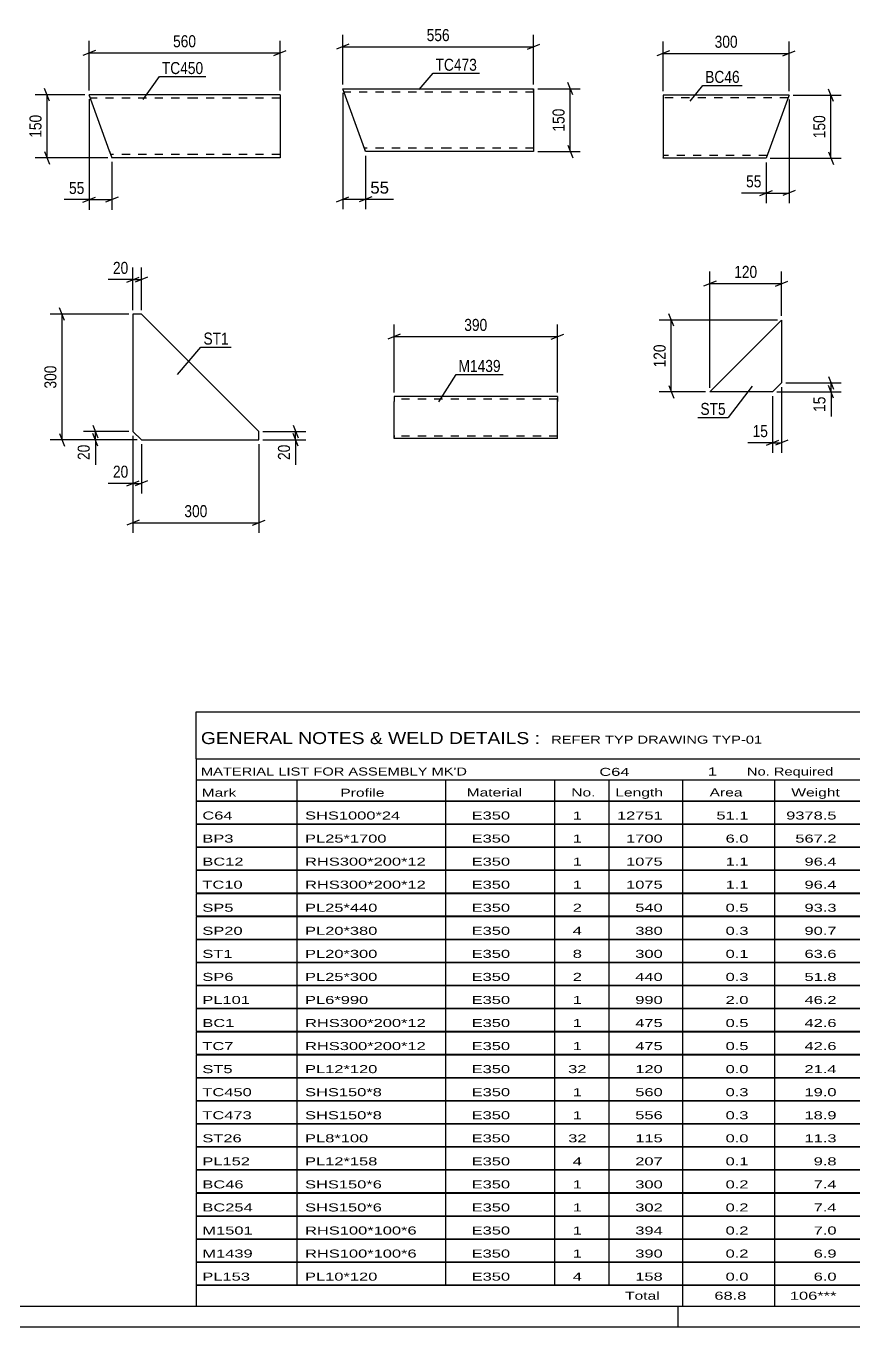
# Model space of a CAD drawing. Header units: millimetres. Extents: x 0 to 841, y 0 to 594.
# Drawn here: x 475.4 to 672.9, y 0 to 310.4 of the extents above; entities that cross this region are included whole.
import ezdxf

# ---------------------------------------------------------------- set-up
doc = ezdxf.new("R2010")
doc.units = ezdxf.units.MM
doc.linetypes.add('DXK_LINE_DOT2', pattern=[3.9198, 1.9599, -1.9599])
doc.styles.add('Arial', font='ARIAL.TTF', dxfattribs={"height": 0.2})
doc.styles.add('Arial Narrow', font='ARIALN.TTF', dxfattribs={"height": 0.2})

# ---------------------------------------------------------------- blocks, each defined once
blk = doc.blocks.new('Unknown-284856622-1130')
at = {"color": 5, "linetype": 'Continuous'}
for p, q in [((5, 5), (836, 5)), ((631, 0), (631, 5)), ((0, 0), (841, 0))]:
    blk.add_line(p, q, dxfattribs=at)
blk = doc.blocks.new('Part-284856622-14482 - 14481')
at = {"color": 2, "linetype": 'Continuous'}
for p, q in [((657.45, 293.83), (627.45, 293.83)), ((627.45, 293.83), (627.45, 278.92)), ((657.42, 293.74), (651.99, 278.83)), ((657.45, 293.83), (657.42, 293.74)), ((627.45, 278.83), (627.45, 278.92)), ((651.99, 278.83), (627.45, 278.83))]:
    blk.add_line(p, q, dxfattribs=at)
at = {"color": 7, "linetype": 'DXK_LINE_DOT2'}
for p, q in [((657.23, 293.23), (627.45, 293.23)), ((627.45, 279.43), (627.45, 279.48)), ((652.21, 279.43), (627.45, 279.43)), ((652.21, 279.43), (652.22, 279.48))]:
    blk.add_line(p, q, dxfattribs=at)
blk = doc.blocks.new('Part-284856622-14541 - 14540')
at = {"color": 2, "linetype": 'Continuous'}
for p, q in [((563.22, 221.95), (563.22, 220.75)), ((602.22, 221.95), (563.22, 221.95)), ((563.22, 212.69), (563.22, 220.75)), ((602.22, 221.95), (602.22, 221.86)), ((602.22, 221.86), (602.22, 220.75)), ((602.22, 211.95), (602.22, 220.75)), ((563.22, 212.04), (563.22, 212.69)), ((563.22, 211.95), (563.22, 212.04)), ((602.22, 211.95), (563.22, 211.95))]:
    blk.add_line(p, q, dxfattribs=at)
at = {"color": 7, "linetype": 'DXK_LINE_DOT2'}
for p, q in [((602.22, 221.35), (563.22, 221.35)), ((602.22, 220.75), (602.22, 221.6)), ((563.22, 212.69), (563.22, 212.3)), ((563.22, 212.55), (563.22, 212.59)), ((602.22, 212.55), (563.22, 212.55)), ((563.22, 211.95), (563.22, 211.95)), ((602.22, 212.55), (602.22, 212.59))]:
    blk.add_line(p, q, dxfattribs=at)
blk = doc.blocks.new('Part-284856622-5709 - 5703')
at = {"color": 2, "linetype": 'Continuous'}
for p, q in [((555.85, 282.01), (550.97, 295.41)), ((550.97, 295.41), (576.43, 295.41)), ((576.53, 295.41), (596.53, 295.41)), ((596.53, 295.41), (596.53, 294.94)), ((596.53, 294.94), (596.53, 280.41)), ((556.43, 280.41), (555.85, 282.01)), ((576.43, 280.41), (556.43, 280.41)), ((596.53, 280.41), (576.53, 280.41))]:
    blk.add_line(p, q, dxfattribs=at)
at = {"color": 7, "linetype": 'DXK_LINE_DOT2'}
for p, q in [((596.53, 294.94), (596.53, 295.29)), ((576.43, 294.61), (551.27, 294.61)), ((596.53, 294.61), (576.53, 294.61)), ((556.39, 280.53), (555.85, 282.01)), ((556.14, 281.21), (556.12, 281.27)), ((576.43, 281.21), (556.14, 281.21)), ((596.53, 281.21), (576.53, 281.21)), ((596.53, 281.21), (596.53, 281.27))]:
    blk.add_line(p, q, dxfattribs=at)
blk = doc.blocks.new('Part-284856622-6334 - 6328')
at = {"color": 2, "linetype": 'Continuous'}
for p, q in [((638.54, 223.08), (655.69, 240.22)), ((655.69, 240.22), (655.69, 225.22)), ((655.69, 225.22), (653.54, 223.08)), ((653.54, 223.08), (638.54, 223.08))]:
    blk.add_line(p, q, dxfattribs=at)
blk = doc.blocks.new('Part-284856622-6383 - 6377')
at = {"color": 2, "linetype": 'Continuous'}
for p, q in [((502.95, 241.61), (500.95, 241.61)), ((500.95, 241.61), (500.95, 213.61)), ((530.95, 213.61), (502.95, 241.61)), ((500.95, 213.61), (502.95, 211.61)), ((502.95, 211.61), (530.95, 211.61)), ((530.95, 211.61), (530.95, 213.61))]:
    blk.add_line(p, q, dxfattribs=at)
blk = doc.blocks.new('Part-284856622-14456 - 14455')
at = {"color": 2, "linetype": 'Continuous'}
for p, q in [((515.93, 293.94), (490.47, 293.94)), ((495.35, 280.54), (490.47, 293.94)), ((536.03, 293.94), (516.03, 293.94)), ((536.03, 293.94), (536.03, 293.82)), ((536.03, 293.82), (536.03, 278.94)), ((495.35, 280.54), (495.93, 278.94)), ((515.93, 278.94), (495.93, 278.94)), ((536.03, 278.94), (516.03, 278.94))]:
    blk.add_line(p, q, dxfattribs=at)
at = {"color": 7, "linetype": 'DXK_LINE_DOT2'}
for p, q in [((515.93, 293.14), (490.76, 293.14)), ((536.03, 293.14), (516.03, 293.14)), ((495.89, 279.06), (495.35, 280.54)), ((495.64, 279.74), (495.62, 279.8)), ((515.93, 279.74), (495.64, 279.74)), ((536.03, 279.74), (516.03, 279.74)), ((536.03, 279.74), (536.03, 279.8))]:
    blk.add_line(p, q, dxfattribs=at)
blk = doc.blocks.new('StraightDimension-284856622-14633 - 14481')
at = {"color": 7, "linetype": 'Continuous'}
for p, q in [((668.05, 292.33), (666.85, 295.33)), ((658.45, 293.83), (669.85, 293.83)), ((667.45, 278.83), (667.45, 293.83)), ((666.85, 280.33), (668.05, 277.33)), ((652.99, 278.83), (669.85, 278.83))]:
    blk.add_line(p, q, dxfattribs=at)
at = {"color": 0}
blk.add_wipeout([(666.7, 289.67), (662.5, 289.67), (662.5, 282.99), (666.7, 282.99)], dxfattribs=at)
at = {"color": 3, "style": 'Arial Narrow'}
blk.add_text('150', height=2.863, rotation=90.0002, dxfattribs=at).set_placement((666.1, 283.59))
blk = doc.blocks.new('StraightDimension-284856622-14629 - 14481')
at = {"color": 7, "linetype": 'Continuous'}
for p, q in [((657.45, 292.83), (657.45, 268.12)), ((651.99, 277.83), (651.99, 268.12)), ((650.49, 269.92), (653.49, 271.12)), ((651.99, 270.52), (657.45, 270.52)), ((658.95, 271.12), (655.95, 269.92))]:
    blk.add_line(p, q, dxfattribs=at)
at = {"color": 0}
blk.add_wipeout([(651.46, 271.27), (651.46, 275.47), (646.61, 275.47), (646.61, 271.27)], dxfattribs=at)
at = {"color": 7, "linetype": 'Continuous'}
blk.add_line((651.99, 270.52), (646.08, 270.52), dxfattribs=at)
blk.add_line((651.99, 270.52), (646.08, 270.52), dxfattribs=at)
at = {"color": 3, "style": 'Arial Narrow'}
blk.add_text('55', height=2.863, dxfattribs=at).set_placement((647.21, 271.87))
blk = doc.blocks.new('StraightDimension-284856622-14639 - 14481')
at = {"color": 7, "linetype": 'Continuous'}
for p, q in [((628.95, 304.43), (625.95, 303.23)), ((627.45, 294.83), (627.45, 306.68)), ((655.95, 303.23), (658.95, 304.43)), ((657.45, 294.83), (657.45, 306.68)), ((627.45, 303.83), (657.45, 303.83))]:
    blk.add_line(p, q, dxfattribs=at)
at = {"color": 0}
blk.add_wipeout([(645.79, 304.58), (645.79, 308.78), (639.11, 308.78), (639.11, 304.58)], dxfattribs=at)
at = {"color": 3, "style": 'Arial Narrow'}
blk.add_text('300', height=2.863, dxfattribs=at).set_placement((639.71, 305.18))
blk = doc.blocks.new('StraightDimension-284856622-14643 - 14540')
at = {"color": 7, "linetype": 'Continuous'}
for p, q in [((563.22, 222.95), (563.22, 239.12)), ((602.22, 222.95), (602.22, 239.12)), ((564.72, 236.87), (561.72, 235.67)), ((563.22, 236.27), (602.22, 236.27)), ((600.72, 235.67), (603.72, 236.87))]:
    blk.add_line(p, q, dxfattribs=at)
at = {"color": 0}
blk.add_wipeout([(586.06, 237.02), (586.06, 241.22), (579.38, 241.22), (579.38, 237.02)], dxfattribs=at)
at = {"color": 3, "style": 'Arial Narrow'}
blk.add_text('390', height=2.863, dxfattribs=at).set_placement((579.98, 237.62))
blk = doc.blocks.new('StraightDimension-284856622-5731 - 5703')
at = {"color": 7, "linetype": 'Continuous'}
for p, q in [((597.53, 295.41), (607.65, 295.41)), ((605.85, 293.91), (604.65, 296.91)), ((605.25, 280.41), (605.25, 295.41)), ((597.53, 280.41), (607.65, 280.41)), ((604.65, 281.91), (605.85, 278.91))]:
    blk.add_line(p, q, dxfattribs=at)
at = {"color": 0}
blk.add_wipeout([(604.5, 291.25), (600.3, 291.25), (600.3, 284.57), (604.5, 284.57)], dxfattribs=at)
at = {"color": 3, "style": 'Arial Narrow'}
blk.add_text('150', height=2.863, rotation=90.0002, dxfattribs=at).set_placement((603.9, 285.17))
blk = doc.blocks.new('StraightDimension-284856622-5753 - 5703')
at = {"color": 7, "linetype": 'Continuous'}
for p, q in [((550.97, 296.41), (550.97, 308.26)), ((596.53, 296.41), (596.53, 308.26)), ((552.47, 306.01), (549.47, 304.81)), ((550.97, 305.41), (596.53, 305.41)), ((595.03, 304.81), (598.03, 306.01))]:
    blk.add_line(p, q, dxfattribs=at)
at = {"color": 0}
blk.add_wipeout([(577.1, 306.16), (577.1, 310.36), (570.41, 310.36), (570.41, 306.16)], dxfattribs=at)
at = {"color": 3, "style": 'Arial Narrow'}
blk.add_text('556', height=2.863, dxfattribs=at).set_placement((571.01, 306.76))
blk = doc.blocks.new('StraightDimension-284856622-14336 - 5703')
at = {"color": 7, "linetype": 'Continuous'}
for p, q in [((550.97, 294.41), (550.97, 266.63)), ((556.43, 279.41), (556.43, 266.63)), ((549.47, 268.43), (552.47, 269.63)), ((550.97, 269.03), (556.43, 269.03)), ((557.93, 269.63), (554.93, 268.43))]:
    blk.add_line(p, q, dxfattribs=at)
at = {"color": 0}
blk.add_wipeout([(562.61, 269.78), (562.61, 273.98), (556.96, 273.98), (556.96, 269.78)], dxfattribs=at)
at = {"color": 7, "linetype": 'Continuous'}
blk.add_line((556.43, 269.03), (563.13, 269.03), dxfattribs=at)
blk.add_line((556.43, 269.03), (563.13, 269.03), dxfattribs=at)
at = {"color": 3, "style": 'Arial'}
blk.add_text('55', height=2.865, dxfattribs=at).set_placement((557.56, 270.38))
blk = doc.blocks.new('StraightDimension-284856622-6343 - 6328')
at = {"color": 7, "linetype": 'Continuous'}
for p, q in [((666.89, 226.72), (668.09, 223.72)), ((656.69, 225.22), (669.89, 225.22)), ((668.09, 221.58), (666.89, 224.58)), ((667.49, 223.08), (667.49, 225.22)), ((654.54, 223.08), (669.89, 223.08))]:
    blk.add_line(p, q, dxfattribs=at)
at = {"color": 0}
blk.add_wipeout([(666.74, 222.55), (662.54, 222.55), (662.54, 217.7), (666.74, 217.7)], dxfattribs=at)
at = {"color": 7, "linetype": 'Continuous'}
blk.add_line((667.49, 223.08), (667.49, 217.17), dxfattribs=at)
blk.add_line((667.49, 223.08), (667.49, 217.17), dxfattribs=at)
at = {"color": 3, "style": 'Arial Narrow'}
blk.add_text('15', height=2.863, rotation=90.0002, dxfattribs=at).set_placement((666.14, 218.3))
blk = doc.blocks.new('StraightDimension-284856622-6354 - 6328')
at = {"color": 7, "linetype": 'Continuous'}
for p, q in [((638.54, 224.08), (638.54, 251.77)), ((655.69, 241.22), (655.69, 251.77)), ((640.04, 249.52), (637.04, 248.32)), ((638.54, 248.92), (655.69, 248.92)), ((654.19, 248.32), (657.19, 249.52))]:
    blk.add_line(p, q, dxfattribs=at)
at = {"color": 0}
blk.add_wipeout([(650.46, 249.67), (650.46, 253.87), (643.77, 253.87), (643.77, 249.67)], dxfattribs=at)
at = {"color": 3, "style": 'Arial Narrow'}
blk.add_text('120', height=2.863, dxfattribs=at).set_placement((644.37, 250.27))
blk = doc.blocks.new('StraightDimension-284856622-6336 - 6328')
at = {"color": 7, "linetype": 'Continuous'}
for p, q in [((654.69, 240.22), (626.51, 240.22)), ((629.96, 238.72), (628.76, 241.72)), ((629.36, 223.08), (629.36, 240.22)), ((628.76, 224.58), (629.96, 221.58)), ((637.54, 223.08), (626.51, 223.08))]:
    blk.add_line(p, q, dxfattribs=at)
at = {"color": 0}
blk.add_wipeout([(628.61, 234.99), (624.41, 234.99), (624.41, 228.31), (628.61, 228.31)], dxfattribs=at)
at = {"color": 3, "style": 'Arial Narrow'}
blk.add_text('120', height=2.863, rotation=90.0002, dxfattribs=at).set_placement((628.01, 228.91))
blk = doc.blocks.new('StraightDimension-284856622-6363 - 6328')
at = {"color": 7, "linetype": 'Continuous'}
for p, q in [((655.69, 224.22), (655.69, 208.54)), ((653.54, 222.08), (653.54, 208.54)), ((652.04, 210.34), (655.04, 211.54)), ((657.19, 211.54), (654.19, 210.34)), ((653.54, 210.94), (655.69, 210.94))]:
    blk.add_line(p, q, dxfattribs=at)
at = {"color": 0}
blk.add_wipeout([(653.02, 211.69), (653.02, 215.89), (648.16, 215.89), (648.16, 211.69)], dxfattribs=at)
at = {"color": 7, "linetype": 'Continuous'}
blk.add_line((653.54, 210.94), (647.64, 210.94), dxfattribs=at)
blk.add_line((653.54, 210.94), (647.64, 210.94), dxfattribs=at)
at = {"color": 3, "style": 'Arial Narrow'}
blk.add_text('15', height=2.863, dxfattribs=at).set_placement((648.76, 212.29))
blk = doc.blocks.new('StraightDimension-284856622-6385 - 6377')
at = {"color": 7, "linetype": 'Continuous'}
for p, q in [((484.62, 240.11), (483.42, 243.11)), ((499.95, 241.61), (481.17, 241.61)), ((484.02, 211.61), (484.02, 241.61)), ((501.95, 211.61), (481.17, 211.61)), ((483.42, 213.11), (484.62, 210.11))]:
    blk.add_line(p, q, dxfattribs=at)
at = {"color": 0}
blk.add_wipeout([(483.27, 229.95), (479.07, 229.95), (479.07, 223.27), (483.27, 223.27)], dxfattribs=at)
at = {"color": 3, "style": 'Arial Narrow'}
blk.add_text('300', height=2.863, rotation=90.0002, dxfattribs=at).set_placement((482.67, 223.87))
blk = doc.blocks.new('StraightDimension-284856622-6432 - 6377')
at = {"color": 7, "linetype": 'Continuous'}
for p, q in [((500.95, 242.61), (500.95, 252.73)), ((502.95, 242.61), (502.95, 252.73)), ((499.45, 249.28), (502.45, 250.48)), ((500.95, 249.88), (502.95, 249.88)), ((504.45, 250.48), (501.45, 249.28))]:
    blk.add_line(p, q, dxfattribs=at)
at = {"color": 0}
blk.add_wipeout([(500.43, 250.63), (500.43, 254.83), (495.57, 254.83), (495.57, 250.63)], dxfattribs=at)
at = {"color": 7, "linetype": 'Continuous'}
blk.add_line((500.95, 249.88), (495.05, 249.88), dxfattribs=at)
blk.add_line((500.95, 249.88), (495.05, 249.88), dxfattribs=at)
at = {"color": 3, "style": 'Arial Narrow'}
blk.add_text('20', height=2.863, dxfattribs=at).set_placement((496.17, 251.23))
blk = doc.blocks.new('StraightDimension-284856622-6403 - 6377')
at = {"color": 7, "linetype": 'Continuous'}
for p, q in [((491.37, 215.11), (492.57, 212.11)), ((499.95, 213.61), (489.12, 213.61)), ((501.95, 211.61), (489.12, 211.61)), ((492.57, 210.11), (491.37, 213.11)), ((491.97, 211.61), (491.97, 213.61))]:
    blk.add_line(p, q, dxfattribs=at)
at = {"color": 0}
blk.add_wipeout([(491.22, 211.09), (487.02, 211.09), (487.02, 206.23), (491.22, 206.23)], dxfattribs=at)
at = {"color": 7, "linetype": 'Continuous'}
blk.add_line((491.97, 211.61), (491.97, 205.71), dxfattribs=at)
blk.add_line((491.97, 211.61), (491.97, 205.71), dxfattribs=at)
at = {"color": 3, "style": 'Arial Narrow'}
blk.add_text('20', height=2.863, rotation=90.0002, dxfattribs=at).set_placement((490.62, 206.83))
blk = doc.blocks.new('StraightDimension-284856622-6396 - 6377')
at = {"color": 7, "linetype": 'Continuous'}
for p, q in [((500.95, 212.61), (500.95, 189.45)), ((530.95, 210.61), (530.95, 189.45)), ((502.45, 192.45), (499.45, 191.25)), ((529.45, 191.25), (532.45, 192.45)), ((500.95, 191.85), (530.95, 191.85))]:
    blk.add_line(p, q, dxfattribs=at)
at = {"color": 0}
blk.add_wipeout([(519.29, 192.6), (519.29, 196.8), (512.61, 196.8), (512.61, 192.6)], dxfattribs=at)
at = {"color": 3, "style": 'Arial Narrow'}
blk.add_text('300', height=2.863, dxfattribs=at).set_placement((513.21, 193.2))
blk = doc.blocks.new('StraightDimension-284856622-6414 - 6377')
at = {"color": 7, "linetype": 'Continuous'}
for p, q in [((539.15, 215.11), (540.35, 212.11)), ((531.95, 213.61), (542.15, 213.61)), ((531.95, 211.61), (542.15, 211.61)), ((540.35, 210.11), (539.15, 213.11)), ((539.75, 211.61), (539.75, 213.61))]:
    blk.add_line(p, q, dxfattribs=at)
at = {"color": 0}
blk.add_wipeout([(539, 211.09), (534.8, 211.09), (534.8, 206.23), (539, 206.23)], dxfattribs=at)
at = {"color": 7, "linetype": 'Continuous'}
blk.add_line((539.75, 211.61), (539.75, 205.71), dxfattribs=at)
blk.add_line((539.75, 211.61), (539.75, 205.71), dxfattribs=at)
at = {"color": 3, "style": 'Arial Narrow'}
blk.add_text('20', height=2.863, rotation=90.0002, dxfattribs=at).set_placement((538.4, 206.83))
blk = doc.blocks.new('StraightDimension-284856622-6421 - 6377')
at = {"color": 7, "linetype": 'Continuous'}
for p, q in [((500.95, 212.61), (500.95, 198.86)), ((502.95, 210.61), (502.95, 198.86)), ((499.45, 200.66), (502.45, 201.86)), ((504.45, 201.86), (501.45, 200.66)), ((500.95, 201.26), (502.95, 201.26))]:
    blk.add_line(p, q, dxfattribs=at)
at = {"color": 0}
blk.add_wipeout([(500.43, 202.01), (500.43, 206.21), (495.57, 206.21), (495.57, 202.01)], dxfattribs=at)
at = {"color": 7, "linetype": 'Continuous'}
blk.add_line((500.95, 201.26), (495.05, 201.26), dxfattribs=at)
blk.add_line((500.95, 201.26), (495.05, 201.26), dxfattribs=at)
at = {"color": 3, "style": 'Arial Narrow'}
blk.add_text('20', height=2.863, dxfattribs=at).set_placement((496.17, 202.61))
blk = doc.blocks.new('StraightDimension-284856622-14601 - 14455')
at = {"color": 7, "linetype": 'Continuous'}
for p, q in [((490.47, 292.94), (490.47, 266.54)), ((495.93, 277.94), (495.93, 266.54)), ((488.97, 268.34), (491.97, 269.54)), ((490.47, 268.94), (495.93, 268.94)), ((497.43, 269.54), (494.43, 268.34))]:
    blk.add_line(p, q, dxfattribs=at)
at = {"color": 0}
blk.add_wipeout([(489.95, 269.69), (489.95, 273.89), (485.09, 273.89), (485.09, 269.69)], dxfattribs=at)
at = {"color": 7, "linetype": 'Continuous'}
blk.add_line((490.47, 268.94), (484.57, 268.94), dxfattribs=at)
blk.add_line((490.47, 268.94), (484.57, 268.94), dxfattribs=at)
at = {"color": 3, "style": 'Arial Narrow'}
blk.add_text('55', height=2.863, dxfattribs=at).set_placement((485.69, 270.29))
blk = doc.blocks.new('StraightDimension-284856622-14605 - 14455')
at = {"color": 7, "linetype": 'Continuous'}
for p, q in [((481.07, 292.44), (479.87, 295.44)), ((489.47, 293.94), (477.62, 293.94)), ((480.47, 278.94), (480.47, 293.94)), ((479.87, 280.44), (481.07, 277.44)), ((494.93, 278.94), (477.62, 278.94))]:
    blk.add_line(p, q, dxfattribs=at)
at = {"color": 0}
blk.add_wipeout([(479.72, 289.78), (475.52, 289.78), (475.52, 283.1), (479.72, 283.1)], dxfattribs=at)
at = {"color": 3, "style": 'Arial Narrow'}
blk.add_text('150', height=2.863, rotation=90.0002, dxfattribs=at).set_placement((479.12, 283.7))
blk = doc.blocks.new('StraightDimension-284856622-14611 - 14455')
at = {"color": 7, "linetype": 'Continuous'}
for p, q in [((491.97, 304.54), (488.97, 303.34)), ((490.47, 294.94), (490.47, 306.79)), ((534.53, 303.34), (537.53, 304.54)), ((536.03, 294.94), (536.03, 306.79)), ((490.47, 303.94), (536.03, 303.94))]:
    blk.add_line(p, q, dxfattribs=at)
at = {"color": 0}
blk.add_wipeout([(516.59, 304.69), (516.59, 308.89), (509.91, 308.89), (509.91, 304.69)], dxfattribs=at)
at = {"color": 3, "style": 'Arial Narrow'}
blk.add_text('560', height=2.863, dxfattribs=at).set_placement((510.51, 305.29))
blk = doc.blocks.new('Unknown-284856622-18834')
at = {"color": 7, "linetype": 'Continuous'}
for p, q in [((516, 146.75), (676, 146.75)), ((516, 135.5), (516, 146.75)), ((676, 146.75), (676, 135.5)), ((516, 135.5), (676, 135.5)), ((516, 135.5), (516, 130.5)), ((676, 135.5), (676, 130.5)), ((516, 130.5), (676, 130.5)), ((516, 130.5), (516, 125.5)), ((540, 130.5), (540, 125.5)), ((575.5, 130.5), (575.5, 125.5)), ((601.5, 130.5), (601.5, 125.5)), ((614.5, 130.5), (614.5, 125.5)), ((632, 130.5), (632, 125.5)), ((654, 130.5), (654, 125.5)), ((676, 130.5), (676, 125.5)), ((516, 125.5), (676, 125.5)), ((516, 125.45), (516, 120.05)), ((516, 125.45), (676, 125.45)), ((540, 125.5), (540, 120)), ((575.5, 125.5), (575.5, 120)), ((601.5, 125.5), (601.5, 120)), ((614.5, 125.5), (614.5, 120)), ((632, 125.5), (632, 120)), ((654, 125.5), (654, 120)), ((676, 125.45), (676, 120.05)), ((516, 120.05), (676, 120.05)), ((516, 119.95), (516, 114.55)), ((516, 119.95), (676, 119.95)), ((540, 120), (540, 114.5)), ((575.5, 120), (575.5, 114.5)), ((601.5, 120), (601.5, 114.5)), ((614.5, 120), (614.5, 114.5)), ((632, 120), (632, 114.5)), ((654, 120), (654, 114.5)), ((676, 119.95), (676, 114.55)), ((516, 114.55), (676, 114.55)), ((516, 114.45), (516, 109.05)), ((516, 114.45), (676, 114.45)), ((540, 114.5), (540, 109)), ((575.5, 114.5), (575.5, 109)), ((601.5, 114.5), (601.5, 109)), ((614.5, 114.5), (614.5, 109)), ((632, 114.5), (632, 109)), ((654, 114.5), (654, 109)), ((676, 114.45), (676, 109.05)), ((516, 109.05), (676, 109.05)), ((516, 108.95), (516, 103.55)), ((516, 108.95), (676, 108.95)), ((540, 109), (540, 103.5)), ((575.5, 109), (575.5, 103.5)), ((601.5, 109), (601.5, 103.5)), ((614.5, 109), (614.5, 103.5)), ((632, 109), (632, 103.5)), ((654, 109), (654, 103.5)), ((676, 108.95), (676, 103.55)), ((516, 103.55), (676, 103.55)), ((516, 103.45), (516, 98.05)), ((516, 103.45), (676, 103.45)), ((540, 103.5), (540, 98)), ((575.5, 103.5), (575.5, 98)), ((601.5, 103.5), (601.5, 98)), ((614.5, 103.5), (614.5, 98)), ((632, 103.5), (632, 98)), ((654, 103.5), (654, 98)), ((676, 103.45), (676, 98.05)), ((516, 98.05), (676, 98.05)), ((516, 97.95), (516, 92.55)), ((516, 97.95), (676, 97.95)), ((540, 98), (540, 92.5)), ((575.5, 98), (575.5, 92.5)), ((601.5, 98), (601.5, 92.5)), ((614.5, 98), (614.5, 92.5)), ((632, 98), (632, 92.5)), ((654, 98), (654, 92.5)), ((676, 97.95), (676, 92.55)), ((516, 92.55), (676, 92.55)), ((516, 92.45), (516, 87.05)), ((516, 92.45), (676, 92.45)), ((540, 92.5), (540, 87)), ((575.5, 92.5), (575.5, 87)), ((601.5, 92.5), (601.5, 87)), ((614.5, 92.5), (614.5, 87)), ((632, 92.5), (632, 87)), ((654, 92.5), (654, 87)), ((676, 92.45), (676, 87.05)), ((516, 87.05), (676, 87.05)), ((516, 86.95), (516, 81.55)), ((516, 86.95), (676, 86.95)), ((540, 87), (540, 81.5)), ((575.5, 87), (575.5, 81.5)), ((601.5, 87), (601.5, 81.5)), ((614.5, 87), (614.5, 81.5)), ((632, 87), (632, 81.5)), ((654, 87), (654, 81.5)), ((676, 86.95), (676, 81.55)), ((516, 81.55), (676, 81.55)), ((516, 81.45), (516, 76.05)), ((516, 81.45), (676, 81.45)), ((540, 81.5), (540, 76)), ((575.5, 81.5), (575.5, 76)), ((601.5, 81.5), (601.5, 76)), ((614.5, 81.5), (614.5, 76)), ((632, 81.5), (632, 76)), ((654, 81.5), (654, 76)), ((676, 81.45), (676, 76.05)), ((516, 76.05), (676, 76.05)), ((516, 75.95), (516, 70.55)), ((516, 75.95), (676, 75.95)), ((540, 76), (540, 70.5)), ((575.5, 76), (575.5, 70.5)), ((601.5, 76), (601.5, 70.5)), ((614.5, 76), (614.5, 70.5)), ((632, 76), (632, 70.5)), ((654, 76), (654, 70.5)), ((676, 75.95), (676, 70.55)), ((516, 70.55), (676, 70.55)), ((516, 70.45), (516, 65.05)), ((516, 70.45), (676, 70.45)), ((540, 70.5), (540, 65)), ((575.5, 70.5), (575.5, 65)), ((601.5, 70.5), (601.5, 65)), ((614.5, 70.5), (614.5, 65)), ((632, 70.5), (632, 65)), ((654, 70.5), (654, 65)), ((676, 70.45), (676, 65.05)), ((516, 65.05), (676, 65.05)), ((516, 64.95), (516, 59.55)), ((516, 64.95), (676, 64.95)), ((540, 65), (540, 59.5)), ((575.5, 65), (575.5, 59.5)), ((601.5, 65), (601.5, 59.5)), ((614.5, 65), (614.5, 59.5)), ((632, 65), (632, 59.5)), ((654, 65), (654, 59.5)), ((676, 64.95), (676, 59.55)), ((516, 59.55), (676, 59.55)), ((516, 59.45), (516, 54.05)), ((516, 59.45), (676, 59.45)), ((540, 59.5), (540, 54)), ((575.5, 59.5), (575.5, 54)), ((601.5, 59.5), (601.5, 54)), ((614.5, 59.5), (614.5, 54)), ((632, 59.5), (632, 54)), ((654, 59.5), (654, 54)), ((676, 59.45), (676, 54.05)), ((516, 54.05), (676, 54.05)), ((516, 53.95), (516, 48.55)), ((516, 53.95), (676, 53.95)), ((540, 54), (540, 48.5)), ((575.5, 54), (575.5, 48.5)), ((601.5, 54), (601.5, 48.5)), ((614.5, 54), (614.5, 48.5)), ((632, 54), (632, 48.5)), ((654, 54), (654, 48.5)), ((676, 53.95), (676, 48.55)), ((516, 48.55), (676, 48.55)), ((516, 48.45), (516, 43.05)), ((516, 48.45), (676, 48.45)), ((540, 48.5), (540, 43)), ((575.5, 48.5), (575.5, 43)), ((601.5, 48.5), (601.5, 43)), ((614.5, 48.5), (614.5, 43)), ((632, 48.5), (632, 43)), ((654, 48.5), (654, 43)), ((676, 48.45), (676, 43.05)), ((516, 43.05), (676, 43.05)), ((516, 42.95), (516, 37.55)), ((516, 42.95), (676, 42.95)), ((540, 43), (540, 37.5)), ((575.5, 43), (575.5, 37.5)), ((601.5, 43), (601.5, 37.5)), ((614.5, 43), (614.5, 37.5)), ((632, 43), (632, 37.5)), ((654, 43), (654, 37.5)), ((676, 42.95), (676, 37.55)), ((516, 37.55), (676, 37.55)), ((516, 37.45), (516, 32.05)), ((516, 37.45), (676, 37.45)), ((540, 37.5), (540, 32)), ((575.5, 37.5), (575.5, 32)), ((601.5, 37.5), (601.5, 32)), ((614.5, 37.5), (614.5, 32)), ((632, 37.5), (632, 32)), ((654, 37.5), (654, 32)), ((676, 37.45), (676, 32.05)), ((516, 32.05), (676, 32.05)), ((516, 31.95), (516, 26.55)), ((516, 31.95), (676, 31.95)), ((540, 32), (540, 26.5)), ((575.5, 32), (575.5, 26.5)), ((601.5, 32), (601.5, 26.5)), ((614.5, 32), (614.5, 26.5)), ((632, 32), (632, 26.5)), ((654, 32), (654, 26.5)), ((676, 31.95), (676, 26.55)), ((516, 26.55), (676, 26.55)), ((516, 26.45), (516, 21.05)), ((516, 26.45), (676, 26.45)), ((540, 26.5), (540, 21)), ((575.5, 26.5), (575.5, 21)), ((601.5, 26.5), (601.5, 21)), ((614.5, 26.5), (614.5, 21)), ((632, 26.5), (632, 21)), ((654, 26.5), (654, 21)), ((676, 26.45), (676, 21.05)), ((516, 21.05), (676, 21.05)), ((516, 20.95), (516, 15.55)), ((516, 20.95), (676, 20.95)), ((540, 21), (540, 15.5)), ((575.5, 21), (575.5, 15.5)), ((601.5, 21), (601.5, 15.5)), ((614.5, 21), (614.5, 15.5)), ((632, 21), (632, 15.5)), ((654, 21), (654, 15.5)), ((676, 20.95), (676, 15.55)), ((516, 15.55), (676, 15.55)), ((516, 15.45), (516, 10.05)), ((516, 15.45), (676, 15.45)), ((540, 15.5), (540, 10)), ((575.5, 15.5), (575.5, 10)), ((601.5, 15.5), (601.5, 10)), ((614.5, 15.5), (614.5, 10)), ((632, 15.5), (632, 10)), ((654, 15.5), (654, 10)), ((676, 15.45), (676, 10.05)), ((516, 10.05), (676, 10.05)), ((516, 10), (676, 10)), ((516, 10), (516, 5)), ((632, 10), (632, 5)), ((654, 10), (654, 5)), ((676, 10), (676, 5)), ((516, 5), (676, 5))]:
    blk.add_line(p, q, dxfattribs=at)
at = {"color": 7, "style": 'Arial Narrow'}
for s, height, width, p in [('GENERAL NOTES & WELD DETAILS :', 2.8633, 1.4, (517.15, 139.06)), ('REFER TYP DRAWING TYP-01', 1.9089, 1.6, (600.7, 139.16)), ("MATERIAL LIST FOR ASSEMBLY MK'D", 1.9089, 1.6, (517.15, 131.56)), ('1', 1.91, 1.794707, (638.08, 131.56)), ('No. Required', 1.9089, 1.6, (647.41, 131.56)), ('C64', 1.909, 1.794707, (612.2, 131.47)), ('Mark', 1.909, 1.7, (517.34, 126.5)), ('Profile', 1.909, 1.7, (550.41, 126.5)), ('Material', 1.909, 1.7, (580.54, 126.56)), ('No.', 1.909, 1.7, (605.5, 126.56)), ('Length', 1.909, 1.7, (616, 126.56)), ('Area', 1.909, 1.7, (638.5, 126.56)), ('Weight', 1.909, 1.7, (658, 126.56))]:
    blk.add_text(s, height=height, dxfattribs=dict(at, width=width)).set_placement(p)
at = {"color": 7, "linetype": 'Continuous', "style": 'Arial Narrow'}
for s, height, width, p in [('C64', 1.909, 1.794707, (517.5, 121.06)), ('SHS1000*24', 1.909, 1.794707, (542, 121.06)), ('E350', 1.909, 1.794707, (581.74, 121.06)), ('1', 1.91, 1.794707, (605.86, 121.06)), ('12751', 1.909, 1.794707, (616.4, 121.06)), ('51.1', 1.909, 1.794707, (640.13, 121.06)), ('9378.5', 1.909, 1.794707, (656.77, 121.06)), ('BP3', 1.909, 1.794707, (517.5, 115.56)), ('PL25*1700', 1.909, 1.794707, (542, 115.56)), ('E350', 1.909, 1.794707, (581.74, 115.56)), ('1', 1.91, 1.794707, (605.86, 115.56)), ('1700', 1.909, 1.794707, (618.58, 115.56)), ('6.0', 1.909, 1.794707, (642.32, 115.56)), ('567.2', 1.909, 1.794707, (658.96, 115.56)), ('BC12', 1.909, 1.794707, (517.5, 110.06)), ('RHS300*200*12', 1.9089, 1.794707, (542, 110.06)), ('E350', 1.909, 1.794707, (581.74, 110.06)), ('1', 1.91, 1.794707, (605.86, 110.06)), ('1075', 1.909, 1.794707, (618.58, 110.06)), ('1.1', 1.909, 1.794707, (642.32, 110.06)), ('96.4', 1.909, 1.794707, (661.14, 110.06)), ('TC10', 1.909, 1.794707, (517.5, 104.56)), ('RHS300*200*12', 1.9089, 1.794707, (542, 104.56)), ('E350', 1.909, 1.794707, (581.74, 104.56)), ('1', 1.91, 1.794707, (605.86, 104.56)), ('1075', 1.909, 1.794707, (618.58, 104.56)), ('1.1', 1.909, 1.794707, (642.32, 104.56)), ('96.4', 1.909, 1.794707, (661.14, 104.56)), ('SP5', 1.909, 1.794707, (517.5, 99.06)), ('PL25*440', 1.909, 1.794707, (542, 99.06)), ('E350', 1.909, 1.794707, (581.74, 99.06)), ('2', 1.91, 1.794707, (605.86, 99.06)), ('540', 1.909, 1.794707, (620.77, 99.06)), ('0.5', 1.909, 1.794707, (642.32, 99.06)), ('93.3', 1.909, 1.794707, (661.14, 99.06)), ('SP20', 1.909, 1.794707, (517.5, 93.56)), ('PL20*380', 1.909, 1.794707, (542, 93.56)), ('E350', 1.909, 1.794707, (581.74, 93.56)), ('4', 1.91, 1.794707, (605.86, 93.56)), ('380', 1.909, 1.794707, (620.77, 93.56)), ('0.3', 1.909, 1.794707, (642.32, 93.56)), ('90.7', 1.909, 1.794707, (661.14, 93.56)), ('ST1', 1.909, 1.794707, (517.5, 88.06)), ('PL20*300', 1.909, 1.794707, (542, 88.06)), ('E350', 1.909, 1.794707, (581.74, 88.06)), ('8', 1.91, 1.794707, (605.86, 88.06)), ('300', 1.909, 1.794707, (620.77, 88.06)), ('0.1', 1.909, 1.794707, (642.32, 88.06)), ('63.6', 1.909, 1.794707, (661.14, 88.06)), ('SP6', 1.909, 1.794707, (517.5, 82.56)), ('PL25*300', 1.909, 1.794707, (542, 82.56)), ('E350', 1.909, 1.794707, (581.74, 82.56)), ('2', 1.91, 1.794707, (605.86, 82.56)), ('440', 1.909, 1.794707, (620.77, 82.56)), ('0.3', 1.909, 1.794707, (642.32, 82.56)), ('51.8', 1.909, 1.794707, (661.14, 82.56)), ('PL101', 1.909, 1.794707, (517.5, 77.06)), ('PL6*990', 1.909, 1.794707, (542, 77.06)), ('E350', 1.909, 1.794707, (581.74, 77.06)), ('1', 1.91, 1.794707, (605.86, 77.06)), ('990', 1.909, 1.794707, (620.77, 77.06)), ('2.0', 1.909, 1.794707, (642.32, 77.06)), ('46.2', 1.909, 1.794707, (661.14, 77.06)), ('BC1', 1.909, 1.794707, (517.5, 71.56)), ('RHS300*200*12', 1.9089, 1.794707, (542, 71.56)), ('E350', 1.909, 1.794707, (581.74, 71.56)), ('1', 1.91, 1.794707, (605.86, 71.56)), ('475', 1.909, 1.794707, (620.77, 71.56)), ('0.5', 1.909, 1.794707, (642.32, 71.56)), ('42.6', 1.909, 1.794707, (661.14, 71.56)), ('TC7', 1.909, 1.794707, (517.5, 66.06)), ('RHS300*200*12', 1.9089, 1.794707, (542, 66.06)), ('E350', 1.909, 1.794707, (581.74, 66.06)), ('1', 1.91, 1.794707, (605.86, 66.06)), ('475', 1.909, 1.794707, (620.77, 66.06)), ('0.5', 1.909, 1.794707, (642.32, 66.06)), ('42.6', 1.909, 1.794707, (661.14, 66.06)), ('ST5', 1.909, 1.794707, (517.5, 60.56)), ('PL12*120', 1.909, 1.794707, (542, 60.56)), ('E350', 1.909, 1.794707, (581.74, 60.56)), ('32', 1.909, 1.794707, (604.76, 60.56)), ('120', 1.909, 1.794707, (620.77, 60.56)), ('0.0', 1.909, 1.794707, (642.32, 60.56)), ('21.4', 1.909, 1.794707, (661.14, 60.56)), ('TC450', 1.909, 1.794707, (517.5, 55.06)), ('SHS150*8', 1.909, 1.794707, (542, 55.06)), ('E350', 1.909, 1.794707, (581.74, 55.06)), ('1', 1.91, 1.794707, (605.86, 55.06)), ('560', 1.909, 1.794707, (620.77, 55.06)), ('0.3', 1.909, 1.794707, (642.32, 55.06)), ('19.0', 1.909, 1.794707, (661.14, 55.06)), ('TC473', 1.909, 1.794707, (517.5, 49.56)), ('SHS150*8', 1.909, 1.794707, (542, 49.56)), ('E350', 1.909, 1.794707, (581.74, 49.56)), ('1', 1.91, 1.794707, (605.86, 49.56)), ('556', 1.909, 1.794707, (620.77, 49.56)), ('0.3', 1.909, 1.794707, (642.32, 49.56)), ('18.9', 1.909, 1.794707, (661.14, 49.56)), ('ST26', 1.909, 1.794707, (517.5, 44.06)), ('PL8*100', 1.909, 1.794707, (542, 44.06)), ('E350', 1.909, 1.794707, (581.74, 44.06)), ('32', 1.909, 1.794707, (604.76, 44.06)), ('115', 1.909, 1.794707, (620.77, 44.06)), ('0.0', 1.909, 1.794707, (642.32, 44.06)), ('11.3', 1.909, 1.794707, (661.14, 44.06)), ('PL152', 1.909, 1.794707, (517.5, 38.56)), ('PL12*158', 1.909, 1.794707, (542, 38.56)), ('E350', 1.909, 1.794707, (581.74, 38.56)), ('4', 1.91, 1.794707, (605.86, 38.56)), ('207', 1.909, 1.794707, (620.77, 38.56)), ('0.1', 1.909, 1.794707, (642.32, 38.56)), ('9.8', 1.909, 1.794707, (663.33, 38.56)), ('BC46', 1.909, 1.794707, (517.5, 33.06)), ('SHS150*6', 1.909, 1.794707, (542, 33.06)), ('E350', 1.909, 1.794707, (581.74, 33.06)), ('1', 1.91, 1.794707, (605.86, 33.06)), ('300', 1.909, 1.794707, (620.77, 33.06)), ('0.2', 1.909, 1.794707, (642.32, 33.06)), ('7.4', 1.909, 1.794707, (663.33, 33.06)), ('BC254', 1.909, 1.794707, (517.5, 27.56)), ('SHS150*6', 1.909, 1.794707, (542, 27.56)), ('E350', 1.909, 1.794707, (581.74, 27.56)), ('1', 1.91, 1.794707, (605.86, 27.56)), ('302', 1.909, 1.794707, (620.77, 27.56)), ('0.2', 1.909, 1.794707, (642.32, 27.56)), ('7.4', 1.909, 1.794707, (663.33, 27.56)), ('M1501', 1.909, 1.794707, (517.5, 22.06)), ('RHS100*100*6', 1.9089, 1.794707, (542, 22.06)), ('E350', 1.909, 1.794707, (581.74, 22.06)), ('1', 1.91, 1.794707, (605.86, 22.06)), ('394', 1.909, 1.794707, (620.77, 22.06)), ('0.2', 1.909, 1.794707, (642.32, 22.06)), ('7.0', 1.909, 1.794707, (663.33, 22.06)), ('M1439', 1.909, 1.794707, (517.5, 16.56)), ('RHS100*100*6', 1.9089, 1.794707, (542, 16.56)), ('E350', 1.909, 1.794707, (581.74, 16.56)), ('1', 1.91, 1.794707, (605.86, 16.56)), ('390', 1.909, 1.794707, (620.77, 16.56)), ('0.2', 1.909, 1.794707, (642.32, 16.56)), ('6.9', 1.909, 1.794707, (663.33, 16.56)), ('PL153', 1.909, 1.794707, (517.5, 11.06)), ('PL10*120', 1.909, 1.794707, (542, 11.06)), ('E350', 1.909, 1.794707, (581.74, 11.06)), ('4', 1.91, 1.794707, (605.86, 11.06)), ('158', 1.909, 1.794707, (620.77, 11.06)), ('0.0', 1.909, 1.794707, (642.32, 11.06)), ('6.0', 1.909, 1.794707, (663.33, 11.06)), ('Total', 1.909, 1.7, (618.33, 6.5)), ('68.8', 1.909, 1.794707, (639.64, 6.5)), ('106***', 1.909, 1.794707, (657.65, 6.5))]:
    blk.add_text(s, height=height, dxfattribs=dict(at, width=width)).set_placement(p)
blk = doc.blocks.new('Mark-284856622-14714 - 14481')
at = {"color": 0}
blk.add_wipeout([(645.68, 296.79), (645.68, 299.79), (637.46, 299.79), (637.46, 296.79)], dxfattribs=at)
blk.add_wipeout([(645.68, 296.79), (645.68, 299.79), (637.46, 299.79), (637.46, 296.79)], dxfattribs=at)
at = {"color": 30, "linetype": 'Continuous'}
for p, q in [((633.85, 292.45), (636.86, 296.19)), ((636.86, 296.19), (646.28, 296.19))]:
    blk.add_line(p, q, dxfattribs=at)
at = {"color": 3, "style": 'Arial Narrow'}
blk.add_text('BC46', height=2.863, dxfattribs=at).set_placement((637.46, 296.79))
blk = doc.blocks.new('Mark-284856622-14717 - 14540')
at = {"color": 0}
blk.add_wipeout([(588.66, 227.83), (588.66, 230.83), (578.61, 230.83), (578.61, 227.83)], dxfattribs=at)
blk.add_wipeout([(588.66, 227.83), (588.66, 230.83), (578.61, 230.83), (578.61, 227.83)], dxfattribs=at)
at = {"color": 30, "linetype": 'Continuous'}
for p, q in [((573.93, 220.72), (578.01, 227.23)), ((578.01, 227.23), (589.26, 227.23))]:
    blk.add_line(p, q, dxfattribs=at)
at = {"color": 3, "style": 'Arial Narrow'}
blk.add_text('M1439', height=2.863, dxfattribs=at).set_placement((578.61, 227.83))
blk = doc.blocks.new('Mark-284856622-5705 - 5703')
at = {"color": 0}
blk.add_wipeout([(583, 299.69), (583, 302.69), (573.13, 302.69), (573.13, 299.69)], dxfattribs=at)
blk.add_wipeout([(583, 299.69), (583, 302.69), (573.13, 302.69), (573.13, 299.69)], dxfattribs=at)
at = {"color": 30, "linetype": 'Continuous'}
for p, q in [((569.18, 295.25), (572.53, 299.09)), ((572.53, 299.09), (583.6, 299.09))]:
    blk.add_line(p, q, dxfattribs=at)
at = {"color": 3, "style": 'Arial Narrow'}
blk.add_text('TC473', height=2.863, dxfattribs=at).set_placement((573.13, 299.69))
blk = doc.blocks.new('Mark-284856622-6330 - 6328')
at = {"color": 0}
blk.add_wipeout([(642.34, 217.58), (642.34, 220.58), (636.31, 220.58), (636.31, 217.58)], dxfattribs=at)
blk.add_wipeout([(642.34, 217.58), (642.34, 220.58), (636.31, 220.58), (636.31, 217.58)], dxfattribs=at)
at = {"color": 30, "linetype": 'Continuous'}
for p in [(648.66, 224.48), (635.71, 216.98)]:
    blk.add_line(p, (642.94, 216.98), dxfattribs=at)
at = {"color": 3, "style": 'Arial Narrow'}
blk.add_text('ST5', height=2.863, dxfattribs=at).set_placement((636.31, 217.58))
blk = doc.blocks.new('Mark-284856622-6379 - 6377')
at = {"color": 0}
blk.add_wipeout([(523.78, 234.36), (523.78, 237.36), (517.76, 237.36), (517.76, 234.36)], dxfattribs=at)
blk.add_wipeout([(523.78, 234.36), (523.78, 237.36), (517.76, 237.36), (517.76, 234.36)], dxfattribs=at)
at = {"color": 30, "linetype": 'Continuous'}
for p, q in [((511.55, 227.21), (517.16, 233.76)), ((517.16, 233.76), (524.38, 233.76))]:
    blk.add_line(p, q, dxfattribs=at)
at = {"color": 3, "style": 'Arial Narrow'}
blk.add_text('ST1', height=2.863, dxfattribs=at).set_placement((517.76, 234.36))
blk = doc.blocks.new('Mark-284856622-14708 - 14455')
at = {"color": 0}
blk.add_wipeout([(517.71, 298.9), (517.71, 301.9), (507.84, 301.9), (507.84, 298.9)], dxfattribs=at)
blk.add_wipeout([(517.71, 298.9), (517.71, 301.9), (507.84, 301.9), (507.84, 298.9)], dxfattribs=at)
at = {"color": 30, "linetype": 'Continuous'}
for p, q in [((503.41, 292.86), (507.24, 298.3)), ((507.24, 298.3), (518.31, 298.3))]:
    blk.add_line(p, q, dxfattribs=at)
at = {"color": 3, "style": 'Arial Narrow'}
blk.add_text('TC450', height=2.863, dxfattribs=at).set_placement((507.84, 298.9))

msp = doc.modelspace()

# ---------------------------------------------------------------- block references
for name in ['Unknown-284856622-1130', 'Part-284856622-5709 - 5703', 'Part-284856622-14456 - 14455', 'Part-284856622-14482 - 14481', 'Part-284856622-6383 - 6377', 'Part-284856622-6334 - 6328', 'Part-284856622-14541 - 14540', 'Unknown-284856622-18834']:
    msp.add_blockref(name, (0, 0))

# ---------------------------------------------------------------- next in the draw order: block references
for name in ['StraightDimension-284856622-5731 - 5703', 'StraightDimension-284856622-14633 - 14481', 'StraightDimension-284856622-14601 - 14455', 'StraightDimension-284856622-14336 - 5703', 'StraightDimension-284856622-6385 - 6377', 'StraightDimension-284856622-14643 - 14540', 'Mark-284856622-6379 - 6377', 'StraightDimension-284856622-6343 - 6328']:
    msp.add_blockref(name, (0, 0))

# ---------------------------------------------------------------- next in the draw order: block references
for name in ['StraightDimension-284856622-5753 - 5703', 'StraightDimension-284856622-14639 - 14481', 'StraightDimension-284856622-14605 - 14455', 'StraightDimension-284856622-14629 - 14481', 'StraightDimension-284856622-6432 - 6377', 'StraightDimension-284856622-6354 - 6328', 'Mark-284856622-14717 - 14540', 'StraightDimension-284856622-6403 - 6377']:
    msp.add_blockref(name, (0, 0))

# ---------------------------------------------------------------- next in the draw order: block references
for name in ['StraightDimension-284856622-14611 - 14455', 'Mark-284856622-5705 - 5703', 'Mark-284856622-14714 - 14481', 'StraightDimension-284856622-6336 - 6328', 'StraightDimension-284856622-6396 - 6377']:
    msp.add_blockref(name, (0, 0))

# ---------------------------------------------------------------- next in the draw order: block references
for name in ['Mark-284856622-14708 - 14455', 'StraightDimension-284856622-6363 - 6328', 'StraightDimension-284856622-6414 - 6377', 'StraightDimension-284856622-6421 - 6377']:
    msp.add_blockref(name, (0, 0))

# ---------------------------------------------------------------- next in the draw order: block references
msp.add_blockref('Mark-284856622-6330 - 6328', (0, 0))

doc.saveas('drawing.dxf')
